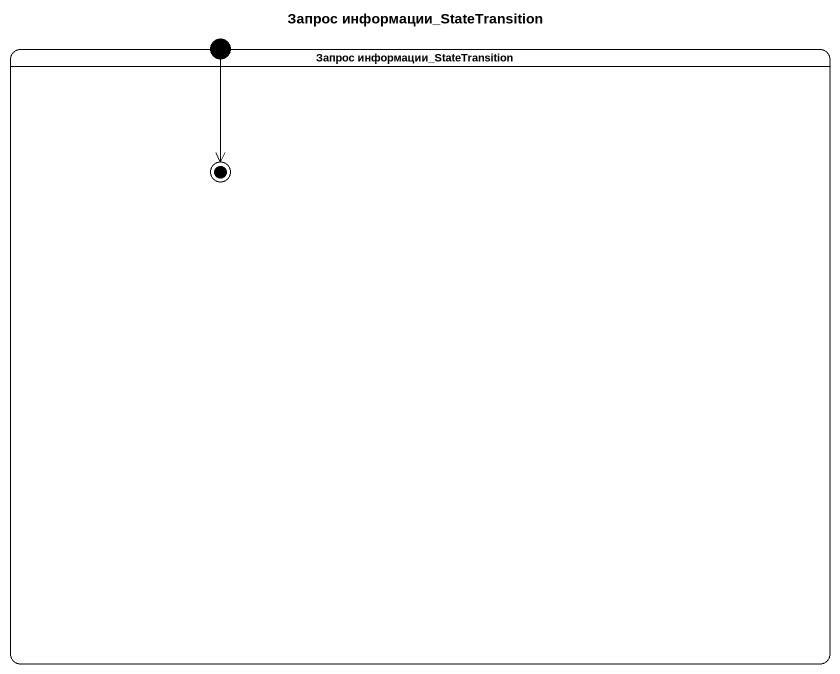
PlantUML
@startuml
title Запрос информации_StateTransition
hide empty description
state "Запрос информации_StateTransition" as Запрос_информации {
  state final1 <<end>>
}
state initial1 <<start>>
initial1 --> final1
@enduml
